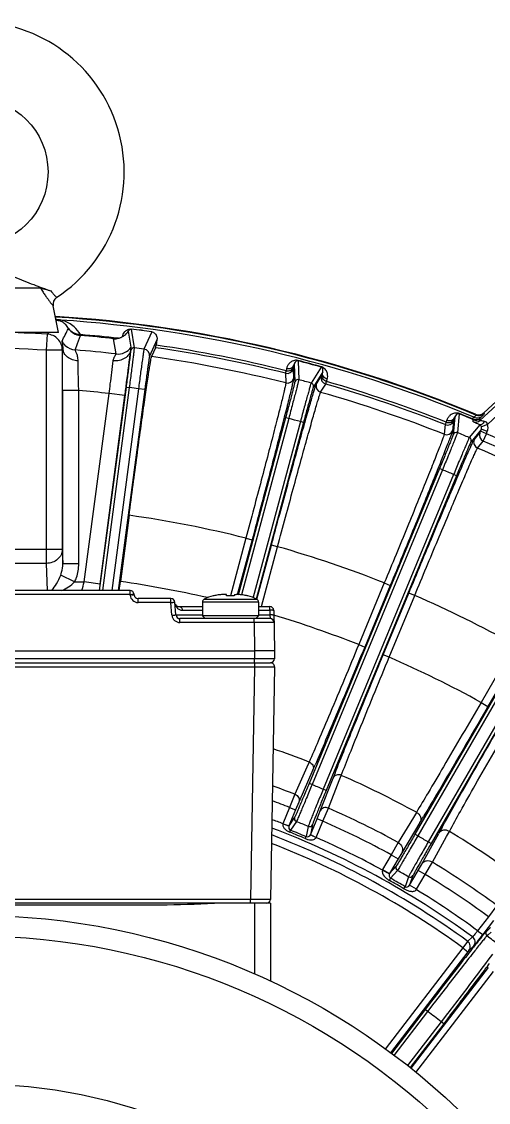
# Model space of a CAD drawing. Header units: millimetres. Extents: x -6 to 705, y -10 to 538.
# Drawn here: x 505.82 to 517.46, y 332.86 to 359.82 of the extents above; entities that cross this region are included whole.
import ezdxf

# ---------------------------------------------------------------- set-up
doc = ezdxf.new("R2010")
doc.units = ezdxf.units.MM
doc.layers.add('3_ALL_AXES', color=7, linetype='Continuous')
doc.layers.add('7_ALL_FEATURES', color=7, linetype='Continuous')

msp = doc.modelspace()

# ---------------------------------------------------------------- linework, layer by layer
at = {"color": 0, "linetype": 'Continuous', "lineweight": -3}
for p, q in [((506.698, 352.362), (506.684, 352.342)), ((506.7, 352.383), (506.698, 352.362)), ((506.49, 352.066), (506.459, 352.021)), ((508.551, 351.696), (508.485, 352.096)), ((508.559, 352.142), (508.56, 352.149)), ((508.634, 351.679), (508.559, 352.142)), ((509.067, 352.076), (508.873, 351.648)), ((509.068, 352.082), (509.067, 352.076)), ((509.108, 352.064), (509.068, 352.082)), ((506.459, 352.021), (506.436, 351.622)), ((507.288, 352.01), (507.286, 351.988)), ((508.178, 351.528), (508.116, 351.908)), ((509.196, 351.88), (509.011, 351.469)), ((509.196, 351.88), (509.174, 351.746)), ((506.836, 351.622), (506.436, 351.622)), ((506.436, 351.622), (506.436, 346.303)), ((506.855, 351.649), (506.836, 351.622)), ((506.836, 351.622), (506.836, 346.65)), ((508.545, 351.61), (508.541, 351.633)), ((509.162, 351.681), (509.062, 351.461)), ((512.621, 351.27), (512.608, 351.215)), ((512.621, 351.27), (512.634, 350.829)), ((512.719, 351.363), (512.717, 351.354)), ((512.717, 351.354), (512.732, 350.885)), ((512.403, 351.045), (512.41, 350.803)), ((512.429, 351.165), (512.416, 351.11)), ((512.596, 351.159), (512.604, 350.917)), ((513.289, 351.201), (513.042, 350.802)), ((513.33, 351.08), (513.098, 350.705)), ((513.168, 350.766), (513.296, 350.971)), ((513.291, 351.21), (513.289, 351.201)), ((513.314, 351.026), (513.33, 351.08)), ((517.351, 350.06), (518.515, 351.138)), ((513.279, 350.57), (513.406, 350.776)), ((513.427, 350.839), (513.443, 350.893)), ((518.335, 350.874), (517.25, 349.87)), ((518.47, 350.727), (517.437, 349.771)), ((507.247, 350.616), (506.847, 350.616)), ((506.847, 346.295), (506.847, 350.616)), ((507.247, 346.295), (507.247, 350.616)), ((507.382, 345.841), (508.001, 350.542)), ((507.767, 345.626), (508.434, 350.697)), ((507.778, 345.789), (508.397, 350.49)), ((507.847, 345.626), (508.514, 350.687)), ((508.397, 350.49), (508.001, 350.542)), ((508.734, 350.659), (508.072, 345.626)), ((508.893, 350.637), (508.233, 345.626)), ((508.434, 350.697), (508.514, 350.687)), ((508.893, 350.637), (508.734, 350.658)), ((512.405, 349.938), (511.22, 345.514)), ((512.482, 349.918), (511.304, 345.52)), ((512.482, 349.918), (512.405, 349.938)), ((516.63, 349.959), (516.586, 349.52)), ((516.63, 349.959), (516.61, 349.907)), ((516.737, 350.031), (516.69, 349.564)), ((516.74, 350.039), (516.737, 350.031)), ((517.061, 349.907), (517.058, 349.899)), ((517.102, 349.95), (517.061, 349.907)), ((517.138, 350.022), (517.148, 350.003)), ((517.25, 349.87), (517.252, 349.916)), ((517.31, 349.978), (517.252, 349.916)), ((517.351, 350.06), (517.361, 350.041)), ((512.774, 349.84), (511.6, 345.458)), ((512.851, 349.819), (511.671, 345.414)), ((512.851, 349.819), (512.774, 349.84)), ((516.385, 349.765), (516.36, 349.524)), ((516.427, 349.88), (516.407, 349.827)), ((516.592, 349.853), (516.567, 349.612)), ((517.247, 349.759), (516.987, 349.441)), ((517.288, 349.653), (517.03, 349.337)), ((517.08, 349.84), (517.082, 349.886)), ((517.265, 349.599), (517.288, 349.653)), ((517.436, 349.592), (517.288, 349.653)), ((517.437, 349.771), (517.289, 349.713)), ((517.108, 349.388), (517.25, 349.562)), ((517.192, 349.18), (517.334, 349.354)), ((517.25, 349.562), (517.265, 349.599)), ((517.413, 349.537), (517.265, 349.599)), ((517.334, 349.354), (517.413, 349.537)), ((517.413, 349.537), (517.436, 349.592)), ((516.243, 348.668), (512.99, 340.815)), ((516.317, 348.637), (513.064, 340.785)), ((516.317, 348.637), (516.243, 348.668)), ((516.596, 348.522), (513.343, 340.669)), ((516.669, 348.491), (513.417, 340.639)), ((516.669, 348.491), (516.595, 348.521)), ((508.501, 347.503), (508.283, 345.851)), ((511.414, 346.932), (511.029, 345.495)), ((511.414, 346.932), (511.568, 346.89)), ((511.568, 346.89), (511.201, 345.519)), ((511.69, 345.409), (512.052, 346.761)), ((511.806, 345.226), (512.206, 346.719)), ((512.206, 346.719), (512.052, 346.761)), ((519.882, 346.907), (515.632, 339.546)), ((519.951, 346.867), (515.702, 339.506)), ((520.213, 346.716), (515.963, 339.355)), ((520.282, 346.676), (516.032, 339.315)), ((506.836, 346.65), (504.78, 346.65)), ((506.836, 346.65), (506.847, 346.295)), ((506.436, 346.303), (505.02, 346.303)), ((506.436, 346.303), (506.456, 345.626)), ((507.247, 346.295), (506.847, 346.295)), ((507.143, 345.841), (506.796, 346.012)), ((508.254, 345.626), (508.283, 345.851)), ((508.526, 345.626), (500.732, 345.626)), ((507.143, 345.841), (507.382, 345.841)), ((507.778, 345.789), (507.382, 345.841)), ((508.526, 345.528), (508.526, 345.626)), ((514.867, 345.816), (514.23, 344.277)), ((515.015, 345.755), (514.378, 344.216)), ((514.867, 345.816), (515.015, 345.755)), ((508.526, 345.528), (500.732, 345.528)), ((508.528, 345.51), (508.526, 345.528)), ((508.583, 345.515), (508.625, 345.518)), ((508.625, 345.518), (508.627, 345.517)), ((508.627, 345.517), (508.626, 345.535)), ((509.544, 345.426), (508.727, 345.426)), ((508.727, 345.328), (508.727, 345.426)), ((509.544, 345.328), (508.727, 345.328)), ((509.544, 345.328), (509.544, 345.426)), ((509.571, 345.01), (509.544, 345.328)), ((509.671, 345.017), (509.643, 345.335)), ((511.729, 345.339), (510.329, 345.339)), ((510.329, 345.339), (510.329, 344.996)), ((510.372, 345.41), (511.686, 345.41)), ((510.6, 345.493), (510.598, 345.495)), ((510.929, 345.526), (510.883, 345.526)), ((510.933, 345.493), (510.929, 345.526)), ((511.129, 345.526), (511.125, 345.493)), ((511.129, 345.526), (511.176, 345.526)), ((511.46, 345.495), (511.459, 345.493)), ((511.729, 345.339), (511.729, 344.996)), ((514.84, 344.024), (515.478, 345.563)), ((514.988, 343.963), (515.626, 345.502)), ((515.626, 345.502), (515.478, 345.563)), ((509.744, 345.226), (510.329, 345.226)), ((509.832, 345.135), (510.329, 345.135)), ((511.729, 345.226), (512.012, 345.226)), ((511.729, 345.135), (512.012, 345.135)), ((512.012, 345.135), (512.012, 345.226)), ((512.012, 345.135), (512.014, 345.017)), ((512.112, 345.128), (512.129, 344.126)), ((509.671, 345.017), (510.329, 345.017)), ((512.017, 344.926), (509.771, 344.926)), ((509.771, 344.828), (509.771, 344.926)), ((511.617, 344.828), (509.771, 344.828)), ((511.729, 344.996), (510.329, 344.996)), ((511.617, 344.828), (511.617, 344.926)), ((511.617, 344.828), (511.629, 344.126)), ((511.729, 345.017), (512.014, 345.017)), ((512.014, 345.017), (512.017, 344.926)), ((514.23, 344.277), (514.378, 344.216)), ((518.112, 344.278), (517.279, 342.836)), ((497.629, 344.126), (511.629, 344.126)), ((511.629, 344.126), (511.626, 343.924)), ((511.666, 344.126), (511.629, 344.126)), ((512.129, 344.126), (511.666, 344.126)), ((512.129, 344.126), (512.126, 343.924)), ((514.988, 343.963), (514.84, 344.024)), ((518.285, 344.178), (517.452, 342.736)), ((497.231, 343.826), (512.027, 343.826)), ((497.631, 343.724), (511.627, 343.724)), ((511.626, 343.924), (497.633, 343.924)), ((511.627, 343.724), (511.526, 337.924)), ((511.626, 343.826), (511.626, 343.924)), ((511.627, 343.826), (511.627, 343.724)), ((512.127, 343.724), (512.026, 337.924)), ((517.279, 342.836), (517.452, 342.736)), ((512.991, 341.348), (512.936, 341.222)), ((513.172, 341.349), (513.141, 341.279)), ((512.936, 341.222), (512.639, 340.544)), ((513.088, 341.156), (512.736, 340.351)), ((513.638, 341.073), (513.666, 341.143)), ((513.743, 340.888), (513.793, 341.016)), ((513.064, 340.785), (512.99, 340.815)), ((513.269, 340.13), (513.589, 340.948)), ((513.473, 340.199), (513.743, 340.888)), ((512.639, 340.544), (512.506, 340.217)), ((513.417, 340.639), (513.343, 340.669)), ((512.506, 340.217), (512.337, 339.81)), ((512.506, 340.217), (512.653, 340.156)), ((512.736, 340.351), (512.653, 340.156)), ((513.337, 339.873), (513.473, 340.199)), ((512.653, 340.156), (512.488, 339.758)), ((512.63, 339.97), (512.488, 339.758)), ((513.024, 339.536), (513.189, 339.934)), ((513.189, 339.934), (513.269, 340.13)), ((513.337, 339.873), (513.189, 339.934)), ((515.592, 339.969), (515.213, 339.343)), ((515.667, 340.094), (515.592, 339.969)), ((515.865, 340.022), (515.843, 339.985)), ((512.51, 339.599), (512.53, 339.649)), ((512.674, 339.865), (512.53, 339.649)), ((512.969, 339.743), (512.918, 339.488)), ((513.074, 339.786), (513.024, 339.536)), ((513.168, 339.466), (513.337, 339.873)), ((515.755, 339.84), (515.301, 339.088)), ((516.307, 339.717), (516.328, 339.754)), ((512.897, 339.439), (512.918, 339.488)), ((515.702, 339.506), (515.632, 339.546)), ((515.801, 338.8), (516.225, 339.569)), ((516.066, 338.85), (516.419, 339.491)), ((516.419, 339.491), (516.489, 339.62)), ((515.213, 339.343), (515.039, 339.035)), ((516.032, 339.315), (515.963, 339.355)), ((515.039, 339.035), (514.825, 338.665)), ((515.212, 338.935), (514.998, 338.565)), ((515.039, 339.035), (515.212, 338.935)), ((515.301, 339.088), (515.212, 338.935)), ((515.887, 338.546), (516.066, 338.85)), ((514.825, 338.665), (514.998, 338.565)), ((515.165, 338.755), (514.998, 338.565)), ((515.195, 338.645), (515.024, 338.45)), ((515.499, 338.275), (515.713, 338.646)), ((515.713, 338.646), (515.801, 338.8)), ((515.887, 338.546), (515.713, 338.646)), ((514.994, 338.397), (515.024, 338.45)), ((515.471, 338.486), (515.387, 338.24)), ((515.581, 338.515), (515.499, 338.275)), ((515.667, 338.179), (515.887, 338.546)), ((515.357, 338.188), (515.387, 338.24)), ((515.673, 338.175), (515.499, 338.275)), ((511.526, 337.924), (505.154, 337.924)), ((512.029, 337.826), (505.212, 337.826)), ((511.526, 337.826), (511.526, 337.924)), ((511.723, 337.924), (511.526, 337.924)), ((511.629, 337.826), (511.629, 336.06)), ((511.728, 337.924), (511.723, 337.924)), ((511.765, 337.924), (511.728, 337.924)), ((512.026, 337.924), (511.765, 337.924)), ((512.029, 337.826), (512.029, 335.874)), ((517.677, 337.772), (517.463, 337.491)), ((517.463, 337.491), (517.195, 337.141)), ((517.59, 337.393), (517.322, 337.044)), ((517.068, 336.987), (516.946, 336.875)), ((517.195, 337.141), (517.322, 337.044)), ((517.519, 337.219), (517.412, 337.125)), ((517.454, 337.036), (517.427, 337.013)), ((517.535, 337.107), (517.454, 337.036)), ((516.827, 336.714), (514.891, 334.191)), ((516.946, 336.875), (516.827, 336.714)), ((516.827, 336.714), (516.954, 336.617)), ((517.1, 336.761), (516.979, 336.648)), ((516.954, 336.617), (515.02, 334.095)), ((516.979, 336.648), (516.954, 336.617)), ((517.044, 336.671), (517.01, 336.627)), ((515.535, 333.711), (517.464, 336.226)), ((515.657, 333.607), (517.591, 336.128)), ((516.048, 335.388), (515.885, 335.175)), ((515.885, 335.175), (515.043, 334.078)), ((515.948, 335.126), (515.107, 334.031)), ((515.948, 335.126), (515.885, 335.175)), ((516.106, 335.332), (515.948, 335.126)), ((516.443, 335.074), (516.285, 334.867)), ((516.285, 334.867), (515.449, 333.778)), ((516.349, 334.819), (515.513, 333.729)), ((516.349, 334.819), (516.285, 334.868)), ((516.512, 335.032), (516.349, 334.819))]:
    msp.add_line(p, q, dxfattribs=at)
for radius in [17.5, 16.986, 13.298]:
    msp.add_circle((504.629, 320.026), radius, dxfattribs=at)
for centre, radius, start, end in [((504.629, 320.026), 32.5, 67.3625, 86.4164), ((504.629, 320.026), 32.486, 67.333, 86.4096), ((504.629, 320.026), 32.423, 86.3386, 86.3815), ((504.629, 320.026), 32.402, 86.3386, 86.3717), ((506.677, 352.024), 0.339, 78.9619, 86.3826), ((506.639, 351.439), 0.946, 81.0897, 86.3527), ((504.629, 320.026), 32.419, 67.3732, 86.1852), ((504.629, 320.026), 32.047, 86.7269, 88.7889), ((492.975, 359.015), 15.598, 332.6463, 333.9416), ((507.319, 352.387), 0.4, 214.0285, 265.2318), ((504.629, 320.026), 32.356, 82.1171, 83.024), ((504.629, 320.026), 32.362, 82.1157, 83.024), ((509.044, 351.917), 0.161, 66.702, 82.0616), ((504.629, 320.026), 32.072, 83.7576, 85.2478), ((504.629, 320.026), 32.094, 83.5499, 85.2478), ((508.145, 352.308), 0.401, 265.8577, 282.8492), ((504.629, 320.026), 31.647, 86.7269, 93.2731), ((507.188, 352.025), 0.4, 225.9511, 265.4065), ((504.629, 320.026), 31.701, 83.5719, 85.4275), ((508.223, 351.925), 0.4, 263.5817, 325.0018), ((508.624, 351.6), 0.08, 82.7797, 172.4767), ((504.629, 320.026), 31.905, 82.3553, 82.7883), ((508.852, 351.489), 0.16, 352.5467, 82.3655), ((504.629, 320.026), 31.978, 75.931, 81.8509), ((504.629, 320.026), 32.044, 75.935, 81.8457), ((504.629, 320.026), 31.745, 75.8124, 81.9722), ((504.629, 320.026), 32.355, 74.4761, 75.5239), ((504.629, 320.026), 32.364, 74.4761, 75.5239), ((512.442, 351.2), 0.16, 255.9219, 344.9768), ((513.45, 350.93), 0.16, 165.0261, 254.0784), ((512.449, 350.958), 0.16, 255.8037, 344.9889), ((512.711, 350.808), 0.08, 75.2781, 164.9353), ((504.629, 320.026), 31.905, 74.7117, 75.2883), ((513.021, 350.725), 0.08, 345.0727, 74.7222), ((513.323, 350.724), 0.16, 165.0232, 254.1966), ((504.629, 320.026), 31.978, 68.431, 74.069), ((504.629, 320.026), 32.044, 68.435, 74.065), ((504.629, 320.026), 30.701, 83.6954, 85.1092), ((504.629, 320.026), 30.906, 82.3671, 82.7796), ((504.629, 320.026), 31.745, 68.3124, 74.1876), ((504.629, 320.026), 30.906, 74.7204, 75.2796), ((504.629, 320.026), 32.355, 67.4097, 68.0239), ((504.629, 320.026), 32.364, 67.4097, 68.0239), ((517.144, 350.034), 0.16, 247.3766, 312.7469), ((517.215, 350.207), 0.2, 247.3407, 301.7065), ((517.225, 350.187), 0.2, 247.3525, 312.7918), ((517.215, 350.207), 0.2, 301.6426, 312.7362), ((516.444, 349.914), 0.16, 248.4219, 337.4768), ((517.142, 349.988), 0.16, 247.3486, 312.7468), ((517.214, 349.684), 0.24, 337.4957, 21.379), ((516.42, 349.673), 0.16, 248.3037, 337.4889), ((516.66, 349.49), 0.08, 67.7781, 157.4353), ((504.629, 320.026), 31.905, 67.2117, 67.7883), ((516.956, 349.367), 0.08, 337.5727, 67.2222), ((517.255, 349.327), 0.16, 157.5232, 246.6966), ((517.398, 349.501), 0.16, 157.5232, 246.5867), ((504.629, 320.026), 31.961, 61.6913, 66.5775), ((504.629, 320.026), 32.161, 61.6913, 66.5779), ((504.629, 320.026), 31.745, 60.8831, 66.6876), ((504.629, 320.026), 30.906, 67.2204, 67.7796), ((504.629, 320.026), 27.748, 75.8473, 81.9796), ((504.629, 320.026), 27.748, 68.3473, 74.1527), ((504.629, 320.026), 26.082, 77.0901, 81.9464), ((490.911, 350.164), 17.028, 344.5439, 345.2957), ((508.526, 345.526), 0.1, 5, 90), ((508.976, 340.397), 5.134, 94.3868, 95.0061), ((508.727, 345.528), 0.2, 185.006, 269.995), ((508.727, 345.526), 0.1, 185, 270), ((509.544, 345.326), 0.1, 5, 90), ((510.409, 345.339), 0.08, 117.2935, 180), ((510.852, 344.481), 1.045, 104.0554, 117.2935), ((510.863, 344.447), 1.078, 102.1559, 104.1208), ((510.882, 344.057), 1.469, 89.9963, 90.5797), ((510.882, 344.059), 1.467, 89.9967, 90.581), ((511.029, 343.521), 1.974, 87.211, 92.789), ((511.176, 344.066), 1.46, 89.3241, 90.005), ((511.176, 344.068), 1.458, 89.3222, 90.0042), ((511.196, 344.448), 1.077, 75.879, 77.6163), ((511.207, 344.481), 1.045, 62.7065, 75.9642), ((511.649, 345.339), 0.08, 0, 62.7065), ((504.629, 320.026), 27.748, 60.9291, 66.6527), ((509.744, 345.326), 0.1, 203.2683, 270), ((512.012, 345.126), 0.1, 1, 90), ((509.771, 345.028), 0.2, 185.005, 269.994), ((509.771, 345.026), 0.1, 185, 270), ((512.017, 344.826), 0.1, 1, 90), ((504.629, 320.026), 26.082, 68.4014, 73.3229), ((504.629, 320.026), 26.082, 60.9884, 66.5986), ((512.026, 343.926), 0.1, 270.0002, 359), ((512.027, 343.726), 0.1, 359, 89.9999), ((504.629, 320.026), 22.904, 68.5856, 70.9837), ((470.159, 359.927), 46.853, 336.3821, 336.5461), ((554.581, 324.903), 44.02, 158.4485, 158.6232), ((504.629, 320.026), 22.904, 61.1876, 66.4144), ((504.629, 320.026), 22.026, 68.6743, 70.2397), ((504.629, 320.026), 22.407, 67.1143, 67.8857), ((504.629, 320.026), 21.673, 68.6893, 69.923), ((504.629, 320.026), 22.026, 61.2806, 66.3257), ((512.704, 339.939), 0.08, 157.5583, 247.9431), ((473.105, 365.582), 49.817, 328.8862, 329.0817), ((504.629, 320.026), 21.033, 53.7446, 69.3099), ((504.629, 320.026), 21.233, 68.714, 69.5108), ((504.629, 320.026), 21.153, 66.9308, 68.0692), ((504.629, 320.026), 21.408, 67.0735, 67.9265), ((513, 339.817), 0.08, 247.0569, 337.4417), ((504.629, 320.026), 21.673, 61.294, 66.3107), ((556.682, 317.255), 46.202, 150.9105, 151.1215), ((504.629, 320.026), 20.871, 53.8309, 69.1459), ((504.629, 320.026), 21.1, 66.9308, 68.0692), ((504.629, 320.026), 21.233, 61.3201, 66.286), ((504.629, 320.026), 22.407, 59.6143, 60.3857), ((504.629, 320.026), 22.904, 53.5856, 58.8124), ((504.629, 320.026), 20.671, 53.8346, 68.9496), ((504.629, 320.026), 22.026, 53.6743, 58.7194), ((515.068, 338.524), 0.281, 150.0024, 152.5203), ((515.234, 338.715), 0.08, 150.0583, 240.4431), ((504.629, 320.026), 21.408, 59.5735, 60.4265), ((504.629, 320.026), 21.093, 59.4313, 60.5687), ((504.629, 320.026), 21.154, 59.4313, 60.5687), ((515.511, 338.555), 0.08, 239.5569, 329.9417), ((504.629, 320.026), 21.673, 53.6893, 58.706), ((504.629, 320.026), 21.233, 53.714, 58.6799), ((511.926, 337.926), 0.1, 270, 359), ((516.973, 336.858), 0.16, 322.5807, 53.7664), ((493.62, 355.226), 29.873, 322.0905, 322.507), ((529.892, 326.798), 16.202, 140.9962, 141.3945), ((524.278, 331.346), 8.977, 140.6878, 141.001), ((521.556, 333.577), 5.457, 140.3235, 140.7035), ((517.475, 337.077), 0.08, 142.5301, 233.0208), ((504.629, 320.026), 21.268, 51.9956, 53.0044), ((516.852, 336.746), 0.16, 322.581, 53.8526), ((556.52, 305.607), 50.233, 141.6151, 141.8007), ((541.177, 317.77), 30.653, 141.3691, 141.628), ((630.5, 247.585), 144.252, 141.8828, 142.50585), ((391.886, 430.608), 157.056, 322.51544, 323.0406), ((457.971, 380.845), 74.329, 323.06379, 323.20643), ((504.629, 320.026), 18.872, 51.8547, 53.1453)]:
    msp.add_arc(centre, radius, start, end, dxfattribs=at)
for points, knots in [([(506.786, 352.374), (506.782, 352.371), (506.769, 352.362), (506.753, 352.356), (506.742, 352.357)], [0, 0, 0, 0, 0.292897, 1, 1, 1, 1]), ([(506.988, 352.163), (506.97, 352.198), (506.932, 352.253), (506.849, 352.322), (506.784, 352.349), (506.742, 352.357)], [0, 0, 0, 0, 0.365385, 0.604371, 1, 1, 1, 1]), ([(507.288, 352.01), (507.246, 352.083), (507.158, 352.192), (506.984, 352.315), (506.86, 352.36), (506.786, 352.374)], [0, 0, 0, 0, 0.392511, 0.646791, 1, 1, 1, 1]), ([(507.288, 352.01), (507.229, 352.011), (507.112, 352.037), (507.02, 352.116), (506.988, 352.163)], [0, 0, 0, 0, 0.508415, 1, 1, 1, 1]), ([(508.342, 351.961), (508.345, 351.98), (508.355, 352.02), (508.387, 352.077), (508.45, 352.137), (508.52, 352.154), (508.56, 352.149)], [0, 0, 0, 0, 0.185675, 0.383148, 0.616477, 1, 1, 1, 1]), ([(508.342, 351.961), (508.354, 351.968), (508.409, 352.004), (508.457, 352.053), (508.485, 352.096)], [0, 0, 0, 0, 0.210598, 1, 1, 1, 1]), ([(508.485, 352.096), (508.49, 352.106), (508.5, 352.12), (508.525, 352.139), (508.546, 352.144), (508.559, 352.142)], [0, 0, 0, 0, 0.350039, 0.570245, 1, 1, 1, 1]), ([(509.108, 352.064), (509.13, 352.054), (509.164, 352.025), (509.197, 351.96), (509.201, 351.91), (509.196, 351.88)], [0, 0, 0, 0, 0.340605, 0.583901, 1, 1, 1, 1]), ([(506.836, 351.622), (506.836, 351.672), (506.816, 351.773), (506.734, 351.903), (506.609, 351.993), (506.509, 352.018), (506.459, 352.021)], [0, 0, 0, 0, 0.249689, 0.499994, 0.750304, 1, 1, 1, 1]), ([(506.855, 351.649), (506.856, 351.677), (506.853, 351.726), (506.842, 351.781), (506.835, 351.813), (506.831, 351.829), (506.829, 351.84), (506.828, 351.846), (506.829, 351.848)], [0, 0, 0, 0, 0.421153, 0.722523, 0.832033, 0.914566, 0.970252, 1, 1, 1, 1]), ([(507.156, 351.626), (507.168, 351.656), (507.213, 351.776), (507.256, 351.897), (507.286, 351.988)], [0, 0, 0, 0, 0.251219, 1, 1, 1, 1]), ([(508.235, 351.917), (508.245, 351.92), (508.283, 351.93), (508.319, 351.947), (508.342, 351.961)], [0, 0, 0, 0, 0.289369, 1, 1, 1, 1]), ([(507.23, 351.356), (507.181, 351.358), (507.087, 351.376), (506.964, 351.439), (506.878, 351.533), (506.855, 351.612), (506.855, 351.649)], [0, 0, 0, 0, 0.283177, 0.548097, 0.785204, 1, 1, 1, 1]), ([(507.23, 351.356), (507.23, 351.392), (507.223, 351.445), (507.205, 351.508), (507.19, 351.547), (507.177, 351.577), (507.165, 351.601), (507.16, 351.615), (507.155, 351.624), (507.156, 351.626)], [0, 0, 0, 0, 0.390655, 0.55672, 0.701194, 0.821375, 0.913466, 0.973714, 1, 1, 1, 1]), ([(508.541, 351.633), (508.535, 351.591), (508.501, 351.506), (508.398, 351.411), (508.261, 351.357), (508.159, 351.352), (508.108, 351.358)], [0, 0, 0, 0, 0.227378, 0.468807, 0.728373, 1, 1, 1, 1]), ([(508.108, 351.358), (508.111, 351.382), (508.12, 351.416), (508.137, 351.456), (508.15, 351.479), (508.161, 351.498), (508.17, 351.512), (508.175, 351.521), (508.179, 351.526), (508.178, 351.528)], [0, 0, 0, 0, 0.394447, 0.56033, 0.703586, 0.82189, 0.912232, 0.972099, 1, 1, 1, 1]), ([(508.397, 350.49), (508.412, 350.6), (508.461, 350.981), (508.51, 351.363), (508.541, 351.633)], [0, 0, 0, 0, 0.290824, 1, 1, 1, 1]), ([(508.434, 350.697), (508.449, 350.811), (508.471, 350.977), (508.497, 351.188), (508.514, 351.324), (508.527, 351.436), (508.536, 351.513), (508.541, 351.561), (508.544, 351.584), (508.545, 351.6), (508.545, 351.608), (508.545, 351.61)], [0, 0, 0, 0, 0.374836, 0.544918, 0.694962, 0.819547, 0.913998, 0.948816, 0.974873, 0.991982, 1, 1, 1, 1]), ([(508.514, 350.687), (508.53, 350.811), (508.553, 350.991), (508.582, 351.221), (508.6, 351.368), (508.615, 351.49), (508.625, 351.574), (508.63, 351.625), (508.633, 351.651), (508.634, 351.668), (508.635, 351.676), (508.634, 351.679)], [0, 0, 0, 0, 0.374865, 0.544956, 0.695008, 0.819588, 0.914021, 0.948831, 0.974883, 0.99199, 1, 1, 1, 1]), ([(508.541, 351.633), (508.542, 351.647), (508.546, 351.668), (508.552, 351.689), (508.551, 351.696)], [0, 0, 0, 0, 0.654128, 1, 1, 1, 1]), ([(508.873, 351.648), (508.872, 351.645), (508.871, 351.637), (508.868, 351.62), (508.864, 351.595), (508.856, 351.544), (508.844, 351.46), (508.826, 351.338), (508.806, 351.192), (508.775, 350.962), (508.751, 350.782), (508.734, 350.659)], [0, 0, 0, 0, 0.008004, 0.02511, 0.051163, 0.085973, 0.180408, 0.30499, 0.455043, 0.625135, 1, 1, 1, 1]), ([(509.162, 351.681), (509.163, 351.683), (509.164, 351.69), (509.169, 351.712), (509.172, 351.731), (509.174, 351.746)], [0, 0, 0, 0, 0.099418, 0.2999, 1, 1, 1, 1]), ([(507.247, 350.616), (507.244, 350.685), (507.237, 350.931), (507.231, 351.178), (507.23, 351.356)], [0, 0, 0, 0, 0.27868, 1, 1, 1, 1]), ([(508.001, 350.542), (508.012, 350.621), (508.049, 350.893), (508.085, 351.165), (508.108, 351.358)], [0, 0, 0, 0, 0.290828, 1, 1, 1, 1]), ([(508.501, 347.503), (508.534, 347.755), (508.599, 348.25), (508.696, 348.97), (508.788, 349.635), (508.859, 350.145), (508.911, 350.507), (508.944, 350.739), (508.974, 350.941), (509, 351.111), (509.022, 351.248), (509.039, 351.351), (509.051, 351.414), (509.058, 351.447), (509.061, 351.457), (509.062, 351.461)], [0, 0, 0, 0, 0.190906, 0.374799, 0.544919, 0.695016, 0.760795, 0.819574, 0.870802, 0.914019, 0.948815, 0.974888, 0.991989, 0.997133, 1, 1, 1, 1]), ([(509.011, 351.469), (509.01, 351.467), (509.009, 351.459), (509.006, 351.446), (509.002, 351.424), (508.995, 351.381), (508.985, 351.311), (508.97, 351.208), (508.953, 351.085), (508.927, 350.893), (508.906, 350.741), (508.893, 350.637)], [0, 0, 0, 0, 0.00802, 0.025132, 0.051191, 0.08601, 0.180463, 0.305047, 0.45509, 0.62517, 1, 1, 1, 1]), ([(512.719, 351.363), (512.69, 351.37), (512.638, 351.372), (512.561, 351.347), (512.499, 351.301), (512.452, 351.235), (512.435, 351.188), (512.429, 351.165)], [0, 0, 0, 0, 0.232224, 0.386202, 0.617624, 0.814269, 1, 1, 1, 1]), ([(512.429, 351.165), (512.468, 351.155), (512.555, 351.164), (512.611, 351.233), (512.621, 351.27)], [0, 0, 0, 0, 0.50998, 1, 1, 1, 1]), ([(512.717, 351.354), (512.705, 351.358), (512.684, 351.356), (512.659, 351.341), (512.635, 351.315), (512.624, 351.288), (512.621, 351.27)], [0, 0, 0, 0, 0.267971, 0.403262, 0.619333, 1, 1, 1, 1]), ([(512.416, 351.11), (512.413, 351.095), (512.409, 351.073), (512.403, 351.052), (512.403, 351.045)], [0, 0, 0, 0, 0.700432, 1, 1, 1, 1]), ([(512.416, 351.11), (512.455, 351.1), (512.542, 351.109), (512.598, 351.178), (512.608, 351.215)], [0, 0, 0, 0, 0.50998, 1, 1, 1, 1]), ([(512.608, 351.215), (512.605, 351.202), (512.601, 351.183), (512.596, 351.165), (512.596, 351.159)], [0, 0, 0, 0, 0.700327, 1, 1, 1, 1]), ([(513.33, 351.08), (513.336, 351.097), (513.34, 351.126), (513.333, 351.16), (513.318, 351.186), (513.301, 351.198), (513.289, 351.201)], [0, 0, 0, 0, 0.380533, 0.596495, 0.731658, 1, 1, 1, 1]), ([(513.443, 350.893), (513.45, 350.916), (513.458, 350.966), (513.451, 351.046), (513.42, 351.117), (513.366, 351.177), (513.32, 351.201), (513.291, 351.21)], [0, 0, 0, 0, 0.185711, 0.382333, 0.61371, 0.767634, 1, 1, 1, 1]), ([(513.296, 350.971), (513.299, 350.976), (513.304, 350.995), (513.31, 351.013), (513.314, 351.026)], [0, 0, 0, 0, 0.299673, 1, 1, 1, 1]), ([(513.427, 350.839), (513.388, 350.85), (513.317, 350.901), (513.304, 350.988), (513.314, 351.026)], [0, 0, 0, 0, 0.50998, 1, 1, 1, 1]), ([(513.443, 350.893), (513.404, 350.904), (513.334, 350.955), (513.32, 351.043), (513.33, 351.08)], [0, 0, 0, 0, 0.50998, 1, 1, 1, 1]), ([(512.41, 350.803), (512.41, 350.8), (512.408, 350.789), (512.403, 350.756), (512.389, 350.693), (512.366, 350.592), (512.334, 350.457), (512.293, 350.29), (512.243, 350.092), (512.186, 349.864), (512.095, 349.51), (511.965, 349.012), (511.795, 348.362), (511.609, 347.66), (511.48, 347.178), (511.414, 346.932)], [0, 0, 0, 0, 0.002867, 0.008008, 0.025093, 0.051154, 0.085947, 0.129156, 0.180387, 0.239158, 0.304944, 0.455051, 0.625167, 0.809098, 1, 1, 1, 1]), ([(512.604, 350.917), (512.604, 350.913), (512.602, 350.902), (512.596, 350.868), (512.582, 350.802), (512.558, 350.697), (512.524, 350.557), (512.481, 350.383), (512.43, 350.177), (512.37, 349.941), (512.275, 349.572), (512.141, 349.054), (511.964, 348.378), (511.771, 347.648), (511.637, 347.146), (511.568, 346.89)], [0, 0, 0, 0, 0.002871, 0.008015, 0.025104, 0.051171, 0.085971, 0.129185, 0.180418, 0.239189, 0.304975, 0.455081, 0.625191, 0.809111, 1, 1, 1, 1]), ([(512.052, 346.761), (512.12, 347.016), (512.255, 347.518), (512.453, 348.247), (512.637, 348.921), (512.78, 349.437), (512.883, 349.803), (512.949, 350.038), (513.007, 350.242), (513.057, 350.414), (513.098, 350.552), (513.13, 350.655), (513.15, 350.719), (513.162, 350.752), (513.166, 350.762), (513.168, 350.766)], [0, 0, 0, 0, 0.190888, 0.374807, 0.544917, 0.695023, 0.760809, 0.81958, 0.870814, 0.914028, 0.948828, 0.974896, 0.991985, 0.997129, 1, 1, 1, 1]), ([(512.634, 350.829), (512.634, 350.826), (512.632, 350.819), (512.629, 350.803), (512.624, 350.78), (512.613, 350.734), (512.594, 350.658), (512.566, 350.549), (512.532, 350.417), (512.478, 350.211), (512.435, 350.049), (512.405, 349.938)], [0, 0, 0, 0, 0.008008, 0.025122, 0.051187, 0.086009, 0.180459, 0.305046, 0.455097, 0.625179, 1, 1, 1, 1]), ([(512.732, 350.885), (512.732, 350.883), (512.73, 350.875), (512.726, 350.858), (512.72, 350.833), (512.708, 350.782), (512.688, 350.7), (512.657, 350.581), (512.62, 350.438), (512.561, 350.214), (512.515, 350.038), (512.482, 349.918)], [0, 0, 0, 0, 0.008005, 0.025115, 0.051173, 0.085986, 0.180424, 0.30501, 0.455067, 0.625158, 1, 1, 1, 1]), ([(513.042, 350.802), (513.04, 350.8), (513.038, 350.792), (513.032, 350.776), (513.025, 350.751), (513.01, 350.701), (512.987, 350.62), (512.954, 350.502), (512.915, 350.359), (512.853, 350.136), (512.806, 349.96), (512.774, 349.84)], [0, 0, 0, 0, 0.00801, 0.025118, 0.051171, 0.08598, 0.180414, 0.304994, 0.455046, 0.625137, 1, 1, 1, 1]), ([(513.098, 350.705), (513.097, 350.702), (513.094, 350.695), (513.089, 350.68), (513.082, 350.657), (513.069, 350.612), (513.047, 350.537), (513.017, 350.428), (512.98, 350.297), (512.924, 350.091), (512.881, 349.93), (512.851, 349.819)], [0, 0, 0, 0, 0.008018, 0.025128, 0.051185, 0.086003, 0.180454, 0.305039, 0.455083, 0.625165, 1, 1, 1, 1]), ([(513.406, 350.776), (513.41, 350.782), (513.415, 350.804), (513.422, 350.824), (513.427, 350.839)], [0, 0, 0, 0, 0.299568, 1, 1, 1, 1]), ([(512.206, 346.719), (512.272, 346.965), (512.401, 347.447), (512.591, 348.148), (512.768, 348.797), (512.905, 349.292), (513.004, 349.645), (513.068, 349.871), (513.124, 350.067), (513.172, 350.232), (513.211, 350.365), (513.242, 350.465), (513.262, 350.526), (513.273, 350.557), (513.277, 350.567), (513.279, 350.57)], [0, 0, 0, 0, 0.190896, 0.374824, 0.54494, 0.695049, 0.760836, 0.819608, 0.870841, 0.91405, 0.948844, 0.974906, 0.991992, 0.997133, 1, 1, 1, 1]), ([(516.407, 349.827), (516.444, 349.813), (516.532, 349.81), (516.596, 349.871), (516.61, 349.907)], [0, 0, 0, 0, 0.50998, 1, 1, 1, 1]), ([(516.74, 350.039), (516.712, 350.05), (516.661, 350.059), (516.581, 350.044), (516.514, 350.007), (516.459, 349.947), (516.436, 349.903), (516.427, 349.88)], [0, 0, 0, 0, 0.232224, 0.386202, 0.617624, 0.814269, 1, 1, 1, 1]), ([(516.427, 349.88), (516.464, 349.865), (516.552, 349.863), (516.616, 349.924), (516.63, 349.959)], [0, 0, 0, 0, 0.50998, 1, 1, 1, 1]), ([(516.61, 349.907), (516.606, 349.894), (516.6, 349.876), (516.592, 349.858), (516.592, 349.853)], [0, 0, 0, 0, 0.700327, 1, 1, 1, 1]), ([(516.737, 350.031), (516.725, 350.035), (516.705, 350.036), (516.677, 350.025), (516.65, 350.002), (516.636, 349.977), (516.63, 349.959)], [0, 0, 0, 0, 0.267971, 0.403262, 0.619333, 1, 1, 1, 1]), ([(517.082, 349.886), (517.082, 349.887), (517.072, 349.892), (517.065, 349.896), (517.058, 349.899)], [0, 0, 0, 0, 0.163353, 1, 1, 1, 1]), ([(517.252, 349.916), (517.23, 349.897), (517.192, 349.883), (517.145, 349.886), (517.108, 349.889), (517.079, 349.899), (517.061, 349.907)], [0, 0, 0, 0, 0.434196, 0.557806, 0.700407, 1, 1, 1, 1]), ([(517.148, 350.003), (517.149, 350.001), (517.144, 349.995), (517.137, 349.985), (517.121, 349.969), (517.109, 349.957), (517.102, 349.95)], [0, 0, 0, 0, 0.07736, 0.268713, 0.577328, 1, 1, 1, 1]), ([(517.102, 349.95), (517.135, 349.935), (517.212, 349.921), (517.284, 349.954), (517.31, 349.978)], [0, 0, 0, 0, 0.50866, 1, 1, 1, 1]), ([(517.361, 350.041), (517.362, 350.039), (517.356, 350.031), (517.348, 350.02), (517.331, 350.001), (517.318, 349.986), (517.31, 349.978)], [0, 0, 0, 0, 0.078331, 0.270524, 0.578682, 1, 1, 1, 1]), ([(516.407, 349.827), (516.402, 349.813), (516.395, 349.792), (516.386, 349.772), (516.385, 349.765)], [0, 0, 0, 0, 0.700432, 1, 1, 1, 1]), ([(517.247, 349.759), (517.224, 349.769), (517.192, 349.783), (517.152, 349.802), (517.127, 349.814), (517.108, 349.823), (517.093, 349.831), (517.085, 349.836), (517.08, 349.839), (517.08, 349.84)], [0, 0, 0, 0, 0.400011, 0.570327, 0.716264, 0.834558, 0.922391, 0.977752, 1, 1, 1, 1]), ([(517.365, 349.845), (517.357, 349.831), (517.339, 349.805), (517.304, 349.769), (517.266, 349.752), (517.247, 349.759)], [0, 0, 0, 0, 0.324703, 0.607871, 1, 1, 1, 1]), ([(517.289, 349.713), (517.286, 349.719), (517.276, 349.738), (517.259, 349.752), (517.247, 349.759)], [0, 0, 0, 0, 0.326012, 1, 1, 1, 1]), ([(517.365, 349.845), (517.35, 349.848), (517.323, 349.852), (517.291, 349.859), (517.27, 349.863), (517.259, 349.866), (517.254, 349.868), (517.25, 349.869), (517.25, 349.87)], [0, 0, 0, 0, 0.386223, 0.705476, 0.82884, 0.921325, 0.978725, 1, 1, 1, 1]), ([(517.437, 349.771), (517.435, 349.79), (517.419, 349.827), (517.383, 349.842), (517.365, 349.845)], [0, 0, 0, 0, 0.515439, 1, 1, 1, 1]), ([(516.36, 349.524), (516.36, 349.521), (516.357, 349.51), (516.348, 349.478), (516.326, 349.418), (516.29, 349.32), (516.24, 349.191), (516.177, 349.03), (516.102, 348.841), (516.016, 348.623), (515.879, 348.283), (515.686, 347.806), (515.432, 347.184), (515.156, 346.513), (514.965, 346.051), (514.867, 345.816)], [0, 0, 0, 0, 0.002867, 0.008008, 0.025093, 0.051154, 0.085947, 0.129156, 0.180387, 0.239158, 0.304944, 0.455051, 0.625167, 0.809098, 1, 1, 1, 1]), ([(516.567, 349.612), (516.567, 349.608), (516.564, 349.597), (516.554, 349.564), (516.531, 349.501), (516.493, 349.4), (516.442, 349.265), (516.376, 349.098), (516.298, 348.901), (516.208, 348.674), (516.066, 348.321), (515.866, 347.825), (515.602, 347.178), (515.315, 346.479), (515.117, 345.999), (515.015, 345.755)], [0, 0, 0, 0, 0.002871, 0.008015, 0.025104, 0.051171, 0.085971, 0.129185, 0.180418, 0.239189, 0.304975, 0.455081, 0.625191, 0.809111, 1, 1, 1, 1]), ([(515.478, 345.563), (515.579, 345.808), (515.778, 346.287), (516.07, 346.984), (516.34, 347.628), (516.549, 348.121), (516.699, 348.471), (516.795, 348.695), (516.879, 348.89), (516.951, 349.054), (517.01, 349.186), (517.055, 349.284), (517.083, 349.345), (517.1, 349.375), (517.105, 349.385), (517.108, 349.388)], [0, 0, 0, 0, 0.190888, 0.374807, 0.544917, 0.695023, 0.760809, 0.81958, 0.870814, 0.914028, 0.948828, 0.974896, 0.991985, 0.997129, 1, 1, 1, 1]), ([(516.586, 349.52), (516.586, 349.518), (516.583, 349.511), (516.578, 349.496), (516.57, 349.474), (516.553, 349.429), (516.524, 349.357), (516.482, 349.252), (516.431, 349.125), (516.35, 348.928), (516.287, 348.774), (516.243, 348.668)], [0, 0, 0, 0, 0.008008, 0.025122, 0.051187, 0.086009, 0.180459, 0.305046, 0.455097, 0.625179, 1, 1, 1, 1]), ([(516.69, 349.564), (516.69, 349.561), (516.687, 349.553), (516.682, 349.537), (516.672, 349.513), (516.654, 349.465), (516.622, 349.386), (516.577, 349.272), (516.521, 349.135), (516.434, 348.92), (516.365, 348.752), (516.317, 348.637)], [0, 0, 0, 0, 0.008005, 0.025115, 0.051173, 0.085986, 0.180424, 0.30501, 0.455067, 0.625158, 1, 1, 1, 1]), ([(516.987, 349.441), (516.985, 349.439), (516.982, 349.431), (516.974, 349.416), (516.964, 349.392), (516.943, 349.345), (516.909, 349.267), (516.861, 349.154), (516.803, 349.018), (516.713, 348.805), (516.643, 348.637), (516.596, 348.522)], [0, 0, 0, 0, 0.00801, 0.025118, 0.051171, 0.08598, 0.180414, 0.304994, 0.455046, 0.625137, 1, 1, 1, 1]), ([(515.626, 345.502), (515.723, 345.737), (515.914, 346.199), (516.194, 346.869), (516.454, 347.488), (516.655, 347.962), (516.799, 348.299), (516.891, 348.514), (516.972, 348.701), (517.041, 348.859), (517.098, 348.986), (517.141, 349.08), (517.169, 349.138), (517.184, 349.168), (517.19, 349.177), (517.192, 349.18)], [0, 0, 0, 0, 0.190901, 0.374831, 0.544947, 0.695055, 0.760841, 0.819612, 0.870843, 0.914052, 0.948845, 0.974906, 0.991992, 0.997133, 1, 1, 1, 1]), ([(517.03, 349.337), (517.028, 349.335), (517.025, 349.328), (517.018, 349.314), (517.008, 349.292), (516.989, 349.248), (516.958, 349.177), (516.913, 349.073), (516.86, 348.948), (516.778, 348.751), (516.713, 348.597), (516.669, 348.491)], [0, 0, 0, 0, 0.008018, 0.025128, 0.051185, 0.086003, 0.180454, 0.305039, 0.455083, 0.625165, 1, 1, 1, 1]), ([(506.836, 346.65), (506.835, 346.605), (506.813, 346.511), (506.722, 346.397), (506.59, 346.322), (506.488, 346.304), (506.436, 346.303)], [0, 0, 0, 0, 0.233073, 0.47684, 0.734114, 1, 1, 1, 1]), ([(506.796, 346.012), (506.805, 346.035), (506.835, 346.126), (506.847, 346.223), (506.847, 346.295)], [0, 0, 0, 0, 0.251252, 1, 1, 1, 1]), ([(507.143, 345.841), (507.16, 345.876), (507.221, 346.021), (507.247, 346.178), (507.247, 346.295)], [0, 0, 0, 0, 0.250575, 1, 1, 1, 1]), ([(506.574, 345.626), (506.616, 345.681), (506.7, 345.804), (506.767, 345.938), (506.796, 346.012)], [0, 0, 0, 0, 0.463632, 1, 1, 1, 1]), ([(506.823, 345.626), (506.88, 345.654), (506.994, 345.716), (507.097, 345.795), (507.143, 345.841)], [0, 0, 0, 0, 0.495008, 1, 1, 1, 1]), ([(508.526, 345.528), (508.533, 345.528), (508.545, 345.53), (508.564, 345.531), (508.581, 345.532), (508.596, 345.534), (508.607, 345.534), (508.614, 345.535), (508.618, 345.535), (508.621, 345.535), (508.624, 345.535), (508.625, 345.535), (508.626, 345.535), (508.626, 345.535)], [0, 0, 0, 0, 0.194637, 0.382524, 0.555383, 0.706778, 0.830999, 0.88147, 0.923463, 0.956502, 0.980357, 0.994867, 1, 1, 1, 1]), ([(509.544, 345.328), (509.55, 345.328), (509.563, 345.33), (509.581, 345.331), (509.598, 345.332), (509.613, 345.334), (509.624, 345.334), (509.631, 345.335), (509.635, 345.335), (509.639, 345.335), (509.641, 345.335), (509.642, 345.335), (509.643, 345.335), (509.643, 345.335)], [0, 0, 0, 0, 0.194637, 0.382524, 0.555383, 0.706778, 0.830999, 0.88147, 0.923463, 0.956502, 0.980357, 0.994867, 1, 1, 1, 1]), ([(510.868, 345.526), (510.829, 345.526), (510.751, 345.522), (510.674, 345.509), (510.636, 345.501)], [0, 0, 0, 0, 0.500058, 1, 1, 1, 1]), ([(511.427, 345.5), (511.388, 345.509), (511.311, 345.521), (511.232, 345.526), (511.193, 345.526)], [0, 0, 0, 0, 0.499939, 1, 1, 1, 1]), ([(509.648, 345.295), (509.652, 345.276), (509.664, 345.24), (509.686, 345.208), (509.699, 345.194)], [0, 0, 0, 0, 0.49372, 1, 1, 1, 1]), ([(509.699, 345.194), (509.715, 345.177), (509.756, 345.146), (509.806, 345.135), (509.832, 345.135)], [0, 0, 0, 0, 0.473003, 1, 1, 1, 1]), ([(509.744, 345.226), (509.755, 345.226), (509.778, 345.221), (509.806, 345.201), (509.825, 345.171), (509.831, 345.147), (509.832, 345.135)], [0, 0, 0, 0, 0.235225, 0.479006, 0.734884, 1, 1, 1, 1]), ([(512.112, 345.128), (512.112, 345.129), (512.108, 345.13), (512.103, 345.131), (512.094, 345.133), (512.081, 345.134), (512.066, 345.134), (512.043, 345.135), (512.024, 345.135), (512.012, 345.135)], [0, 0, 0, 0, 0.02539, 0.083873, 0.17651, 0.300066, 0.450205, 0.621416, 1, 1, 1, 1]), ([(509.571, 345.01), (509.578, 345.011), (509.591, 345.012), (509.609, 345.014), (509.626, 345.015), (509.641, 345.016), (509.652, 345.017), (509.659, 345.017), (509.663, 345.017), (509.666, 345.018), (509.669, 345.018), (509.67, 345.018), (509.671, 345.018), (509.671, 345.017)], [0, 0, 0, 0, 0.194654, 0.382576, 0.555437, 0.706809, 0.831014, 0.88148, 0.92347, 0.956507, 0.98036, 0.994868, 1, 1, 1, 1]), ([(512.117, 344.828), (512.117, 344.828), (512.117, 344.828), (512.116, 344.828), (512.115, 344.828), (512.114, 344.828), (512.111, 344.828), (512.107, 344.828), (512.101, 344.828), (512.095, 344.828), (512.087, 344.828), (512.075, 344.828), (512.056, 344.829), (512.031, 344.829), (512.002, 344.829), (511.969, 344.829), (511.933, 344.829), (511.879, 344.829), (511.806, 344.828), (511.713, 344.828), (511.649, 344.828), (511.617, 344.828)], [0, 0, 0, 0, 0.000314, 0.001222, 0.002728, 0.004833, 0.010837, 0.019224, 0.029973, 0.043056, 0.058444, 0.076106, 0.118064, 0.168518, 0.226998, 0.29292, 0.365666, 0.444517, 0.617452, 0.805022, 1, 1, 1, 1]), ([(512.114, 345.01), (512.114, 345.011), (512.11, 345.013), (512.105, 345.014), (512.096, 345.015), (512.083, 345.016), (512.068, 345.017), (512.045, 345.018), (512.026, 345.018), (512.014, 345.017)], [0, 0, 0, 0, 0.02539, 0.083873, 0.17651, 0.300066, 0.450205, 0.621417, 1, 1, 1, 1]), ([(514.23, 344.277), (513.993, 343.706), (513.657, 342.903), (513.243, 341.927), (513.068, 341.522), (512.991, 341.348)], [0, 0, 0, 0, 0.583269, 0.821495, 1, 1, 1, 1]), ([(514.378, 344.216), (514.153, 343.674), (513.754, 342.717), (513.35, 341.762), (513.172, 341.349)], [0, 0, 0, 0, 0.56566, 1, 1, 1, 1]), ([(513.666, 341.143), (513.832, 341.562), (514.221, 342.523), (514.616, 343.482), (514.84, 344.024)], [0, 0, 0, 0, 0.434242, 1, 1, 1, 1]), ([(513.793, 341.016), (513.862, 341.193), (514.025, 341.603), (514.421, 342.586), (514.752, 343.392), (514.988, 343.963)], [0, 0, 0, 0, 0.178502, 0.416726, 1, 1, 1, 1]), ([(512.126, 343.924), (512.126, 343.924), (512.125, 343.924), (512.125, 343.924), (512.124, 343.924), (512.123, 343.924), (512.12, 343.924), (512.116, 343.924), (512.11, 343.924), (512.104, 343.924), (512.096, 343.924), (512.083, 343.924), (512.065, 343.924), (512.04, 343.924), (512.011, 343.924), (511.978, 343.924), (511.942, 343.924), (511.888, 343.924), (511.814, 343.924), (511.722, 343.924), (511.658, 343.924), (511.626, 343.924)], [0, 0, 0, 0, 0.000314, 0.001221, 0.002728, 0.004833, 0.010839, 0.019227, 0.029975, 0.043059, 0.058451, 0.076112, 0.118063, 0.16852, 0.226985, 0.292909, 0.36564, 0.444488, 0.617411, 0.804989, 1, 1, 1, 1]), ([(511.627, 343.724), (511.66, 343.724), (511.724, 343.724), (511.816, 343.724), (511.889, 343.724), (511.943, 343.724), (511.98, 343.724), (512.013, 343.724), (512.042, 343.724), (512.067, 343.724), (512.085, 343.724), (512.098, 343.724), (512.105, 343.724), (512.112, 343.724), (512.117, 343.724), (512.121, 343.724), (512.124, 343.724), (512.126, 343.724), (512.127, 343.724), (512.127, 343.724), (512.127, 343.724), (512.127, 343.724)], [0, 0, 0, 0, 0.195011, 0.382589, 0.555512, 0.63436, 0.707091, 0.773014, 0.83148, 0.881937, 0.923888, 0.941549, 0.956941, 0.970025, 0.980773, 0.989161, 0.995167, 0.997272, 0.998779, 0.999686, 1, 1, 1, 1]), ([(517.279, 342.836), (516.969, 342.301), (516.531, 341.548), (515.992, 340.635), (515.765, 340.256), (515.667, 340.094)], [0, 0, 0, 0, 0.583261, 0.821488, 1, 1, 1, 1]), ([(517.452, 342.736), (517.155, 342.222), (516.629, 341.316), (516.099, 340.413), (515.865, 340.022)], [0, 0, 0, 0, 0.565643, 1, 1, 1, 1]), ([(516.328, 339.754), (516.549, 340.152), (517.066, 341.063), (517.588, 341.972), (517.885, 342.486)], [0, 0, 0, 0, 0.434276, 1, 1, 1, 1]), ([(516.489, 339.62), (516.58, 339.786), (516.795, 340.171), (517.317, 341.095), (517.749, 341.85), (518.058, 342.386)], [0, 0, 0, 0, 0.178509, 0.416735, 1, 1, 1, 1]), ([(512.991, 341.349), (513.029, 341.334), (513.08, 341.29), (513.101, 341.212), (513.095, 341.173), (513.088, 341.156)], [0, 0, 0, 0, 0.516277, 0.763009, 1, 1, 1, 1]), ([(513.793, 341.017), (513.756, 341.032), (513.689, 341.037), (513.619, 340.997), (513.596, 340.965), (513.589, 340.948)], [0, 0, 0, 0, 0.516278, 0.763009, 1, 1, 1, 1]), ([(512.99, 340.815), (512.947, 340.71), (512.883, 340.558), (512.801, 340.363), (512.749, 340.238), (512.704, 340.134), (512.67, 340.054), (512.646, 340.003), (512.635, 339.977), (512.63, 339.97)], [0, 0, 0, 0, 0.371029, 0.539782, 0.689143, 0.813825, 0.909261, 0.972073, 1, 1, 1, 1]), ([(513.064, 340.785), (513.017, 340.67), (512.948, 340.504), (512.859, 340.293), (512.802, 340.157), (512.754, 340.044), (512.717, 339.957), (512.691, 339.901), (512.679, 339.873), (512.674, 339.865)], [0, 0, 0, 0, 0.371054, 0.539817, 0.689184, 0.813864, 0.909287, 0.97208, 1, 1, 1, 1]), ([(512.639, 340.544), (512.677, 340.529), (512.728, 340.485), (512.749, 340.408), (512.743, 340.369), (512.736, 340.351)], [0, 0, 0, 0, 0.516281, 0.763018, 1, 1, 1, 1]), ([(513.343, 340.669), (513.296, 340.555), (513.227, 340.389), (513.14, 340.177), (513.085, 340.04), (513.039, 339.926), (513.004, 339.839), (512.982, 339.78), (512.971, 339.752), (512.969, 339.743)], [0, 0, 0, 0, 0.370994, 0.539733, 0.68909, 0.81377, 0.909206, 0.972046, 1, 1, 1, 1]), ([(513.417, 340.639), (513.373, 340.534), (513.31, 340.381), (513.231, 340.185), (513.18, 340.06), (513.138, 339.954), (513.105, 339.874), (513.086, 339.82), (513.075, 339.795), (513.074, 339.786)], [0, 0, 0, 0, 0.371024, 0.539775, 0.689142, 0.813827, 0.909259, 0.972086, 1, 1, 1, 1]), ([(513.473, 340.199), (513.436, 340.215), (513.369, 340.219), (513.299, 340.18), (513.276, 340.148), (513.269, 340.13)], [0, 0, 0, 0, 0.516281, 0.763018, 1, 1, 1, 1]), ([(515.667, 340.094), (515.712, 340.07), (515.767, 340.007), (515.781, 339.907), (515.767, 339.86), (515.755, 339.84)], [0, 0, 0, 0, 0.516282, 0.763019, 1, 1, 1, 1]), ([(512.337, 339.81), (512.329, 339.787), (512.338, 339.734), (512.384, 339.677), (512.442, 339.631), (512.486, 339.608), (512.51, 339.599)], [0, 0, 0, 0, 0.247829, 0.494926, 0.745236, 1, 1, 1, 1]), ([(512.337, 339.81), (512.356, 339.803), (512.384, 339.793), (512.419, 339.781), (512.442, 339.773), (512.46, 339.767), (512.475, 339.761), (512.483, 339.76), (512.488, 339.757), (512.488, 339.758)], [0, 0, 0, 0, 0.37931, 0.55178, 0.702772, 0.827142, 0.920063, 0.978344, 1, 1, 1, 1]), ([(512.488, 339.758), (512.48, 339.738), (512.479, 339.691), (512.511, 339.656), (512.53, 339.649)], [0, 0, 0, 0, 0.515013, 1, 1, 1, 1]), ([(516.49, 339.62), (516.446, 339.646), (516.364, 339.662), (516.271, 339.625), (516.237, 339.589), (516.225, 339.569)], [0, 0, 0, 0, 0.516283, 0.763019, 1, 1, 1, 1]), ([(512.897, 339.439), (512.92, 339.429), (512.967, 339.413), (513.041, 339.405), (513.114, 339.413), (513.158, 339.444), (513.168, 339.466)], [0, 0, 0, 0, 0.255083, 0.505618, 0.752773, 1, 1, 1, 1]), ([(512.918, 339.488), (512.937, 339.48), (512.984, 339.482), (513.016, 339.516), (513.024, 339.536)], [0, 0, 0, 0, 0.485897, 1, 1, 1, 1]), ([(513.168, 339.466), (513.15, 339.475), (513.123, 339.487), (513.089, 339.503), (513.067, 339.513), (513.05, 339.521), (513.036, 339.528), (513.029, 339.533), (513.024, 339.535), (513.024, 339.536)], [0, 0, 0, 0, 0.379015, 0.551328, 0.702165, 0.826408, 0.919271, 0.977657, 1, 1, 1, 1]), ([(515.632, 339.546), (515.575, 339.448), (515.493, 339.305), (515.386, 339.122), (515.317, 339.005), (515.259, 338.908), (515.215, 338.833), (515.185, 338.786), (515.171, 338.761), (515.165, 338.755)], [0, 0, 0, 0, 0.371029, 0.539782, 0.689143, 0.813825, 0.909261, 0.972073, 1, 1, 1, 1]), ([(515.702, 339.506), (515.64, 339.399), (515.55, 339.243), (515.434, 339.045), (515.36, 338.918), (515.297, 338.812), (515.249, 338.731), (515.216, 338.679), (515.201, 338.652), (515.195, 338.645)], [0, 0, 0, 0, 0.371054, 0.539817, 0.689184, 0.813864, 0.909287, 0.97208, 1, 1, 1, 1]), ([(515.213, 339.343), (515.257, 339.318), (515.313, 339.255), (515.327, 339.156), (515.313, 339.108), (515.301, 339.088)], [0, 0, 0, 0, 0.516286, 0.763029, 1, 1, 1, 1]), ([(515.963, 339.355), (515.901, 339.248), (515.811, 339.093), (515.698, 338.893), (515.625, 338.765), (515.564, 338.658), (515.518, 338.576), (515.489, 338.521), (515.474, 338.495), (515.471, 338.486)], [0, 0, 0, 0, 0.370994, 0.539733, 0.68909, 0.81377, 0.909206, 0.972046, 1, 1, 1, 1]), ([(516.032, 339.315), (515.975, 339.217), (515.893, 339.073), (515.788, 338.89), (515.721, 338.772), (515.666, 338.673), (515.624, 338.598), (515.597, 338.547), (515.583, 338.523), (515.581, 338.515)], [0, 0, 0, 0, 0.371024, 0.539775, 0.689142, 0.813827, 0.909259, 0.972086, 1, 1, 1, 1]), ([(516.066, 338.85), (516.022, 338.876), (515.94, 338.893), (515.847, 338.855), (515.813, 338.82), (515.801, 338.8)], [0, 0, 0, 0, 0.516286, 0.763029, 1, 1, 1, 1]), ([(514.819, 338.654), (514.795, 338.607), (514.846, 338.514), (514.922, 338.443), (514.969, 338.411), (514.994, 338.397)], [0, 0, 0, 0, 0.485592, 0.740714, 1, 1, 1, 1]), ([(514.819, 338.654), (514.842, 338.643), (514.874, 338.626), (514.916, 338.604), (514.943, 338.591), (514.964, 338.58), (514.981, 338.57), (514.991, 338.567), (514.997, 338.564), (514.998, 338.565)], [0, 0, 0, 0, 0.378889, 0.551226, 0.702129, 0.826436, 0.919315, 0.977645, 1, 1, 1, 1]), ([(514.998, 338.565), (514.987, 338.546), (514.98, 338.5), (515.006, 338.46), (515.024, 338.45)], [0, 0, 0, 0, 0.521261, 1, 1, 1, 1]), ([(515.357, 338.188), (515.381, 338.174), (515.431, 338.149), (515.499, 338.129), (515.554, 338.122), (515.595, 338.124), (515.636, 338.135), (515.658, 338.153), (515.666, 338.165)], [0, 0, 0, 0, 0.253661, 0.503221, 0.626803, 0.750229, 0.874459, 1, 1, 1, 1]), ([(515.387, 338.24), (515.405, 338.23), (515.452, 338.227), (515.488, 338.256), (515.499, 338.275)], [0, 0, 0, 0, 0.479603, 1, 1, 1, 1]), ([(515.666, 338.165), (515.666, 338.167), (515.663, 338.172), (515.665, 338.177), (515.667, 338.179)], [0, 0, 0, 0, 0.507365, 1, 1, 1, 1]), ([(505.229, 337.788), (505.679, 337.788), (506.579, 337.787), (507.704, 337.79), (508.604, 337.785), (509.505, 337.785), (510.179, 337.807), (510.629, 337.826)], [0, 0, 0, 0, 0.25, 0.499999, 0.625003, 0.750001, 1, 1, 1, 1]), ([(517.195, 337.141), (517.18, 337.122), (517.151, 337.086), (517.117, 337.044), (517.094, 337.017), (517.082, 337.002), (517.073, 336.993), (517.069, 336.988), (517.068, 336.987)], [0, 0, 0, 0, 0.368772, 0.685755, 0.810467, 0.906479, 0.970393, 1, 1, 1, 1]), ([(517.427, 337.013), (517.423, 337.009), (517.411, 336.996), (517.375, 336.954), (517.344, 336.916), (517.32, 336.886)], [0, 0, 0, 0, 0.109971, 0.314105, 1, 1, 1, 1]), ([(517.412, 337.125), (517.405, 337.119), (517.386, 337.097), (517.368, 337.076), (517.356, 337.061)], [0, 0, 0, 0, 0.33413, 1, 1, 1, 1]), ([(517.32, 336.886), (517.253, 336.804), (517.092, 336.601), (516.686, 336.084), (516.349, 335.648), (516.106, 335.332)], [0, 0, 0, 0, 0.161569, 0.394065, 1, 1, 1, 1]), ([(517.189, 336.872), (517.177, 336.857), (517.157, 336.831), (517.13, 336.797), (517.112, 336.775), (517.103, 336.764), (517.1, 336.761)], [0, 0, 0, 0, 0.396299, 0.703739, 0.908104, 1, 1, 1, 1]), ([(517.566, 336.56), (517.413, 336.353), (517.04, 335.856), (516.664, 335.362), (516.443, 335.074)], [0, 0, 0, 0, 0.415397, 1, 1, 1, 1])]:
    msp.add_open_spline(points, degree=3, knots=knots, dxfattribs=at)
for points in [[(506.91, 351.737), (506.877, 351.769), (506.849, 351.807), (506.829, 351.848)], [(517.288, 349.653), (517.296, 349.671), (517.296, 349.694), (517.289, 349.713)]]:
    msp.add_open_spline(points, degree=3, dxfattribs=at)
at = {"layer": '3_ALL_AXES', "color": 0, "linetype": 'Continuous', "lineweight": -3}
for p, q in [((506.739, 352.066), (506.607, 352.729)), ((506.739, 352.066), (502.519, 352.066)), ((510.399, 344.926), (510.329, 344.996)), ((511.659, 344.926), (511.729, 344.996))]:
    msp.add_line(p, q, dxfattribs=at)
at = {"layer": '7_ALL_FEATURES', "color": 0, "linetype": 'Continuous', "lineweight": -3}
for p, q in [((506.298, 353.166), (502.96, 353.166)), ((506.739, 352.066), (506.607, 352.729))]:
    msp.add_line(p, q, dxfattribs=at)
msp.add_circle((504.629, 356.066), 1.85, dxfattribs=at)
for centre, radius, start, end in [((504.629, 356.066), 3.75, 303.3861, 236.6139), ((506.803, 352.768), 0.2, 123.3861, 191.3099)]:
    msp.add_arc(centre, radius, start, end, dxfattribs=at)
for points, knots in [([(502.707, 353.098), (502.851, 353.149), (503.075, 353.232), (503.381, 353.351), (503.627, 353.449), (503.832, 353.532), (503.996, 353.598), (504.119, 353.646), (504.242, 353.691), (504.367, 353.73), (504.496, 353.76), (504.629, 353.772), (504.762, 353.76), (504.891, 353.73), (505.016, 353.691), (505.139, 353.646), (505.262, 353.598), (505.426, 353.532), (505.632, 353.449), (505.877, 353.351), (506.183, 353.232), (506.408, 353.149), (506.551, 353.098)], [0, 0, 0, 0, 0.111982, 0.175715, 0.241002, 0.306344, 0.338772, 0.370991, 0.403048, 0.435091, 0.467366, 0.5, 0.532633, 0.564908, 0.596951, 0.629008, 0.661227, 0.693655, 0.758997, 0.824284, 0.888016, 1, 1, 1, 1]), ([(506.298, 353.166), (506.317, 353.133), (506.354, 353.071), (506.411, 352.984), (506.457, 352.92), (506.491, 352.874), (506.513, 352.844), (506.534, 352.818), (506.552, 352.795), (506.568, 352.775), (506.581, 352.759), (506.591, 352.748), (506.597, 352.74), (506.6, 352.736), (506.603, 352.733), (506.605, 352.731), (506.606, 352.729), (506.606, 352.729), (506.607, 352.729)], [0, 0, 0, 0, 0.213008, 0.407349, 0.57935, 0.655953, 0.725755, 0.788359, 0.84342, 0.890612, 0.929638, 0.960268, 0.972366, 0.982288, 0.990021, 0.995557, 0.998887, 1, 1, 1, 1]), ([(506.298, 353.166), (506.306, 353.166), (506.325, 353.164), (506.354, 353.159), (506.385, 353.151), (506.429, 353.139), (506.485, 353.121), (506.529, 353.106), (506.551, 353.098)], [0, 0, 0, 0, 0.098037, 0.212103, 0.335823, 0.465286, 0.732098, 1, 1, 1, 1]), ([(506.551, 353.098), (506.561, 353.085), (506.58, 353.061), (506.608, 353.028), (506.633, 353), (506.653, 352.977), (506.668, 352.962), (506.677, 352.951), (506.683, 352.946), (506.687, 352.941), (506.69, 352.938), (506.692, 352.936), (506.692, 352.935), (506.693, 352.935)], [0, 0, 0, 0, 0.226094, 0.426113, 0.59823, 0.741109, 0.853575, 0.898103, 0.934678, 0.963199, 0.983618, 0.995897, 1, 1, 1, 1])]:
    msp.add_open_spline(points, degree=3, knots=knots, dxfattribs=at)

doc.saveas('drawing.dxf')
